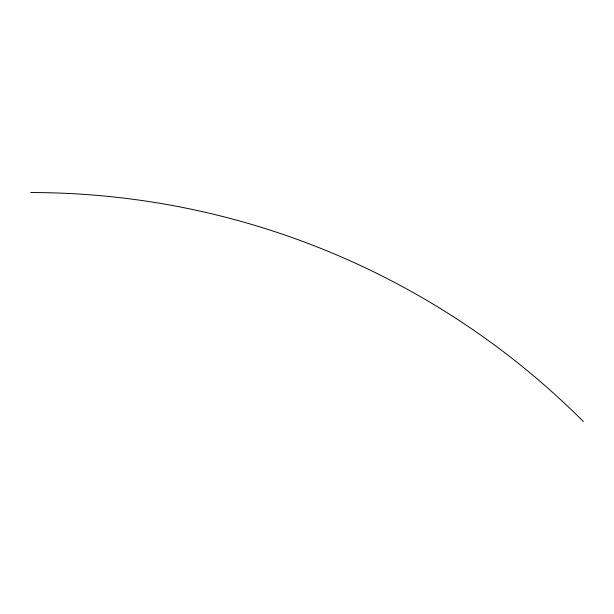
<?xml version="1.0" encoding="UTF-8"?>
<svg xmlns="http://www.w3.org/2000/svg" width="614" height="614" viewBox="0 0 614 614"><rect width="100%" height="100%" fill="white"/><g stroke="black" fill="none" stroke-linecap="round" stroke-linejoin="round"><path stroke-width="0.92" d="M30.7 192.55A781.492 781.492 0 0 1 583.3 421.45"/></g></svg>
